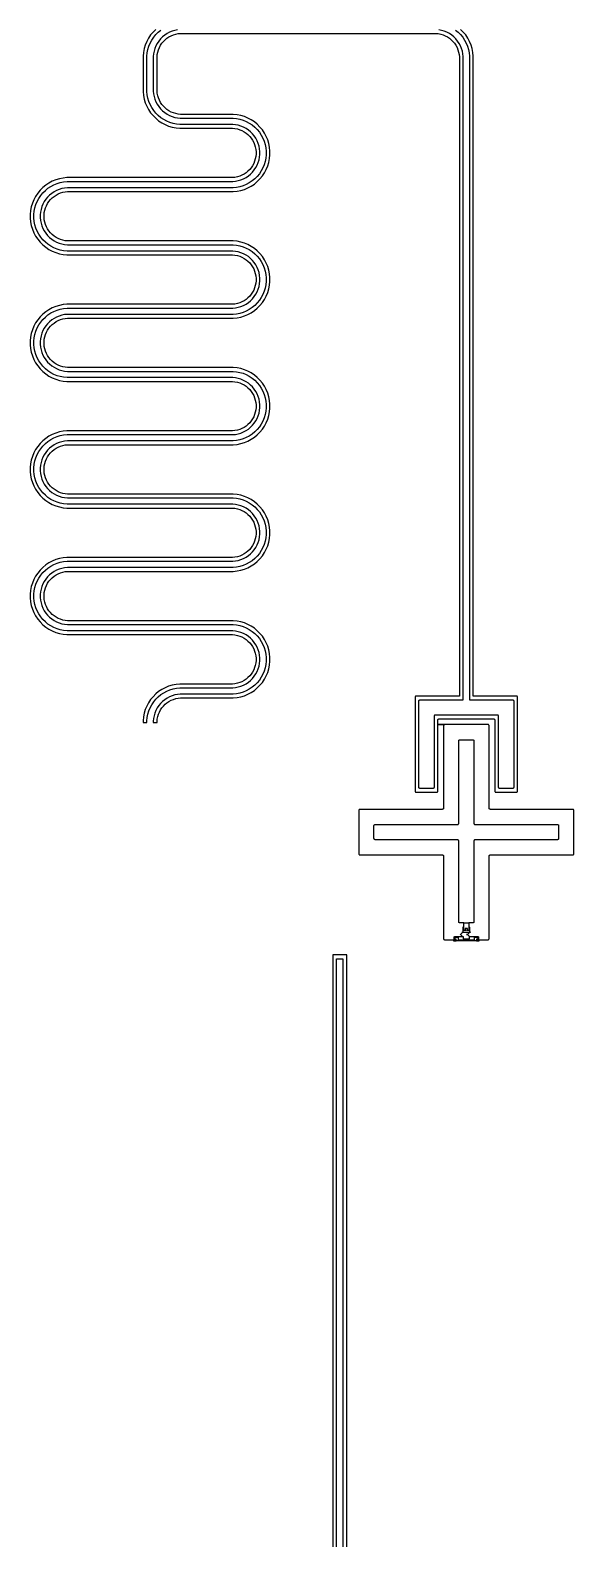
# Model space of a CAD drawing. Extents: x 200 to 9800, y 200 to 9800.
# Drawn here: x 4160 to 5020, y 2584 to 4967 of the extents above; entities that cross this region are included whole.
import ezdxf

# ---------------------------------------------------------------- set-up
doc = ezdxf.new("R2010")
doc.units = 0
doc.layers.add('L136D1', color=1, linetype='CONTINUOUS')
doc.layers.add('L1D0', color=2, linetype='CONTINUOUS')

msp = doc.modelspace()

# ---------------------------------------------------------------- linework, layer by layer
at = {"layer": 'L136D1'}
msp.add_lwpolyline([(4833.5, 3528), (4833.5, 3529.5), (4830.975, 3529.5), (4830.927, 3529.505), (4830.878, 3529.514), (4830.831, 3529.529), (4830.786, 3529.547), (4830.743, 3529.571), (4830.702, 3529.598), (4830.664, 3529.629), (4830.629, 3529.664), (4830.598, 3529.702), (4830.571, 3529.743), (4830.547, 3529.786), (4830.529, 3529.831), (4830.514, 3529.878), (4830.505, 3529.927), (4830.5, 3529.975), (4830.5, 3534.525), (4830.505, 3534.573), (4830.514, 3534.622), (4830.529, 3534.669), (4830.547, 3534.714), (4830.571, 3534.757), (4830.598, 3534.798), (4830.629, 3534.836), (4830.664, 3534.871), (4830.702, 3534.902), (4830.743, 3534.929), (4830.786, 3534.953), (4830.831, 3534.971), (4830.878, 3534.986), (4830.927, 3534.995), (4830.975, 3535), (4843.485, 3535), (4840.25, 3538.236), (4839.543, 3537.529), (4839.529, 3537.543), (4840.236, 3538.25), (4839.529, 3538.957), (4839.543, 3538.971), (4840.25, 3538.264), (4843.485, 3541.5), (4843.515, 3541.5), (4840.264, 3538.25), (4843.515, 3535), (4844.025, 3535), (4844.073, 3534.995), (4844.122, 3534.986), (4844.169, 3534.971), (4844.214, 3534.953), (4844.257, 3534.929), (4844.298, 3534.902), (4844.336, 3534.871), (4844.371, 3534.836), (4844.402, 3534.798), (4844.429, 3534.757), (4844.453, 3534.714), (4844.471, 3534.669), (4844.486, 3534.622), (4844.495, 3534.573), (4844.5, 3534.525), (4844.5, 3531.975), (4844.505, 3531.927), (4844.514, 3531.878), (4844.529, 3531.831), (4844.547, 3531.786), (4844.571, 3531.743), (4844.598, 3531.702), (4844.629, 3531.664), (4844.664, 3531.629), (4844.702, 3531.598), (4844.743, 3531.571), (4844.786, 3531.547), (4844.831, 3531.529), (4844.878, 3531.514), (4844.927, 3531.505), (4844.975, 3531.5), (4854.025, 3531.5), (4854.073, 3531.505), (4854.122, 3531.514), (4854.169, 3531.529), (4854.214, 3531.547), (4854.257, 3531.571), (4854.298, 3531.598), (4854.336, 3531.629), (4854.371, 3531.664), (4854.402, 3531.702), (4854.429, 3531.743), (4854.453, 3531.786), (4854.471, 3531.831), (4854.486, 3531.878), (4854.495, 3531.927), (4854.5, 3531.975), (4854.5, 3534.525), (4854.505, 3534.573), (4854.514, 3534.622), (4854.529, 3534.669), (4854.547, 3534.714), (4854.571, 3534.757), (4854.598, 3534.798), (4854.629, 3534.836), (4854.639, 3534.846), (4851.25, 3538.236), (4850.543, 3537.529), (4850.529, 3537.543), (4851.236, 3538.25), (4850.529, 3538.957), (4850.543, 3538.971), (4851.25, 3538.264), (4854.485, 3541.5), (4843.485, 3541.5), (4843.5, 3541.515), (4843.5, 3542.5), (4844.5, 3542.5), (4844.5, 3549.725), (4844.505, 3549.773), (4844.514, 3549.822), (4844.529, 3549.869), (4844.547, 3549.914), (4844.571, 3549.957), (4844.598, 3549.998), (4844.629, 3550.036), (4844.664, 3550.071), (4844.702, 3550.102), (4844.743, 3550.129), (4844.786, 3550.153), (4844.831, 3550.171), (4844.878, 3550.186), (4844.927, 3550.195), (4844.975, 3550.2), (4845.5, 3550.2), (4845.5, 3556.5), (4853.5, 3556.5), (4853.5, 3550.2), (4854.025, 3550.2), (4854.073, 3550.195), (4854.122, 3550.186), (4854.169, 3550.171), (4854.214, 3550.153), (4854.257, 3550.129), (4854.298, 3550.102), (4854.336, 3550.071), (4854.371, 3550.036), (4854.402, 3549.998), (4854.429, 3549.957), (4854.453, 3549.914), (4854.471, 3549.869), (4854.486, 3549.822), (4854.495, 3549.773), (4854.5, 3549.725), (4854.5, 3542.5), (4855.5, 3542.5), (4855.5, 3541.5), (4854.515, 3541.5), (4851.264, 3538.25), (4854.654, 3534.861), (4854.664, 3534.871), (4854.702, 3534.902), (4854.743, 3534.929), (4854.786, 3534.953), (4854.831, 3534.971), (4854.878, 3534.986), (4854.927, 3534.995), (4854.975, 3535), (4868.025, 3535), (4868.073, 3534.995), (4868.122, 3534.986), (4868.169, 3534.971), (4868.214, 3534.953), (4868.257, 3534.929), (4868.298, 3534.902), (4868.336, 3534.871), (4868.371, 3534.836), (4868.402, 3534.798), (4868.429, 3534.757), (4868.453, 3534.714), (4868.471, 3534.669), (4868.486, 3534.622), (4868.495, 3534.573), (4868.5, 3534.525), (4868.5, 3529.975), (4868.495, 3529.927), (4868.486, 3529.878), (4868.471, 3529.831), (4868.453, 3529.786), (4868.429, 3529.743), (4868.402, 3529.702), (4868.371, 3529.664), (4868.336, 3529.629), (4868.298, 3529.598), (4868.257, 3529.571), (4868.214, 3529.547), (4868.169, 3529.529), (4868.122, 3529.514), (4868.073, 3529.505), (4868.025, 3529.5), (4865.5, 3529.5), (4865.5, 3528)], close=True, dxfattribs=at)
at = {"layer": 'L1D0'}
for points in [[(4358.485, 4968.253), (4354.247, 4964.015), (4350.445, 4959.381), (4347.115, 4954.398), (4344.29, 4949.112), (4341.997, 4943.575), (4340.257, 4937.84), (4339.087, 4931.961), (4338.5, 4925.997), (4338.5, 4870.003), (4339.087, 4864.039), (4340.257, 4858.16), (4341.997, 4852.425), (4344.29, 4846.888), (4347.115, 4841.602), (4350.445, 4836.619), (4354.247, 4831.985), (4358.485, 4827.747), (4363.119, 4823.945), (4368.102, 4820.615), (4373.388, 4817.79), (4378.925, 4815.497), (4384.66, 4813.757), (4390.539, 4812.587), (4396.503, 4812), (4479.971, 4812), (4483.784, 4811.624), (4487.543, 4810.877), (4491.21, 4809.765), (4494.75, 4808.298), (4498.129, 4806.492), (4501.315, 4804.363), (4504.277, 4801.932), (4506.987, 4799.222), (4509.418, 4796.26), (4511.547, 4793.074), (4513.353, 4789.695), (4514.82, 4786.155), (4515.932, 4782.488), (4516.679, 4778.729), (4517.055, 4774.916), (4517.055, 4771.084), (4516.679, 4767.271), (4515.932, 4763.512), (4514.82, 4759.845), (4513.353, 4756.305), (4511.547, 4752.926), (4509.418, 4749.74), (4506.987, 4746.778), (4504.277, 4744.068), (4501.315, 4741.637), (4498.129, 4739.508), (4494.75, 4737.702), (4491.21, 4736.235), (4487.543, 4735.123), (4483.784, 4734.376), (4479.971, 4734), (4217.948, 4734), (4211.984, 4733.413), (4206.105, 4732.243), (4200.37, 4730.503), (4194.833, 4728.21), (4189.547, 4725.385), (4184.564, 4722.055), (4179.93, 4718.253), (4175.692, 4714.015), (4171.89, 4709.381), (4168.56, 4704.398), (4165.735, 4699.112), (4163.442, 4693.575), (4161.702, 4687.84), (4160.532, 4681.961), (4159.945, 4675.997), (4159.945, 4670.003), (4160.532, 4664.039), (4161.702, 4658.16), (4163.442, 4652.425), (4165.735, 4646.888), (4168.56, 4641.602), (4171.89, 4636.619), (4175.692, 4631.985), (4179.93, 4627.747), (4184.564, 4623.945), (4189.547, 4620.615), (4194.833, 4617.79), (4200.37, 4615.497), (4206.105, 4613.757), (4211.984, 4612.587), (4217.948, 4612), (4479.971, 4612), (4483.784, 4611.624), (4487.543, 4610.877), (4491.21, 4609.765), (4494.75, 4608.298), (4498.129, 4606.492), (4501.315, 4604.363), (4504.277, 4601.932), (4506.987, 4599.222), (4509.418, 4596.26), (4511.547, 4593.074), (4513.353, 4589.695), (4514.82, 4586.155), (4515.932, 4582.488), (4516.679, 4578.729), (4517.055, 4574.916), (4517.055, 4571.084), (4516.679, 4567.271), (4515.932, 4563.512), (4514.82, 4559.845), (4513.353, 4556.305), (4511.547, 4552.926), (4509.418, 4549.74), (4506.987, 4546.778), (4504.277, 4544.068), (4501.315, 4541.637), (4498.129, 4539.508), (4494.75, 4537.702), (4491.21, 4536.235), (4487.543, 4535.123), (4483.784, 4534.376), (4479.971, 4534), (4217.948, 4534), (4211.984, 4533.413), (4206.105, 4532.243), (4200.37, 4530.503), (4194.833, 4528.21), (4189.547, 4525.385), (4184.564, 4522.055), (4179.93, 4518.253), (4175.692, 4514.015), (4171.89, 4509.381), (4168.56, 4504.398), (4165.735, 4499.112), (4163.442, 4493.575), (4161.702, 4487.84), (4160.532, 4481.961), (4159.945, 4475.997), (4159.945, 4470.003), (4160.532, 4464.039), (4161.702, 4458.16), (4163.442, 4452.425), (4165.735, 4446.888), (4168.56, 4441.602), (4171.89, 4436.619), (4175.692, 4431.985), (4179.93, 4427.747), (4184.564, 4423.945), (4189.547, 4420.615), (4194.833, 4417.79), (4200.37, 4415.497), (4206.105, 4413.757), (4211.984, 4412.587), (4217.948, 4412), (4479.971, 4412), (4483.784, 4411.624), (4487.543, 4410.877), (4491.21, 4409.765), (4494.75, 4408.298), (4498.129, 4406.492), (4501.315, 4404.363), (4504.277, 4401.932), (4506.987, 4399.222), (4509.418, 4396.26), (4511.547, 4393.074), (4513.353, 4389.695), (4514.82, 4386.155), (4515.932, 4382.488), (4516.679, 4378.729), (4517.055, 4374.916), (4517.055, 4371.084), (4516.679, 4367.271), (4515.932, 4363.512), (4514.82, 4359.845), (4513.353, 4356.305), (4511.547, 4352.926), (4509.418, 4349.74), (4506.987, 4346.778), (4504.277, 4344.068), (4501.315, 4341.637), (4498.129, 4339.508), (4494.75, 4337.702), (4491.21, 4336.235), (4487.543, 4335.123), (4483.784, 4334.376), (4479.971, 4334), (4217.948, 4334), (4211.984, 4333.413), (4206.105, 4332.243), (4200.37, 4330.503), (4194.833, 4328.21), (4189.547, 4325.385), (4184.564, 4322.055), (4179.93, 4318.253), (4175.692, 4314.015), (4171.89, 4309.381), (4168.56, 4304.398), (4165.735, 4299.112), (4163.442, 4293.575), (4161.702, 4287.84), (4160.532, 4281.961), (4159.945, 4275.997), (4159.945, 4270.003), (4160.532, 4264.039), (4161.702, 4258.16), (4163.442, 4252.425), (4165.735, 4246.888), (4168.56, 4241.602), (4171.89, 4236.619), (4175.692, 4231.985), (4179.93, 4227.747), (4184.564, 4223.945), (4189.547, 4220.615), (4194.833, 4217.79), (4200.37, 4215.497), (4206.105, 4213.757), (4211.984, 4212.587), (4217.948, 4212), (4479.971, 4212), (4483.784, 4211.624), (4487.543, 4210.877), (4491.21, 4209.765), (4494.75, 4208.298), (4498.129, 4206.492), (4501.315, 4204.363), (4504.277, 4201.932), (4506.987, 4199.222), (4509.418, 4196.26), (4511.547, 4193.074), (4513.353, 4189.695), (4514.82, 4186.155), (4515.932, 4182.488), (4516.679, 4178.729), (4517.055, 4174.916), (4517.055, 4171.084), (4516.679, 4167.271), (4515.932, 4163.512), (4514.82, 4159.845), (4513.353, 4156.305), (4511.547, 4152.926), (4509.418, 4149.74), (4506.987, 4146.778), (4504.277, 4144.068), (4501.315, 4141.637), (4498.129, 4139.508), (4494.75, 4137.702), (4491.21, 4136.235), (4487.543, 4135.123), (4483.784, 4134.376), (4479.971, 4134), (4217.948, 4134), (4211.984, 4133.413), (4206.105, 4132.243), (4200.37, 4130.503), (4194.833, 4128.21), (4189.547, 4125.385), (4184.564, 4122.055), (4179.93, 4118.253), (4175.692, 4114.015), (4171.89, 4109.381), (4168.56, 4104.398), (4165.735, 4099.112), (4163.442, 4093.575), (4161.702, 4087.84), (4160.532, 4081.961), (4159.945, 4075.997), (4159.945, 4070.003), (4160.532, 4064.039), (4161.702, 4058.16), (4163.442, 4052.425), (4165.735, 4046.888), (4168.56, 4041.602), (4171.89, 4036.619), (4175.692, 4031.985), (4179.93, 4027.747), (4184.564, 4023.945), (4189.547, 4020.615), (4194.833, 4017.79), (4200.37, 4015.497), (4206.105, 4013.757), (4211.984, 4012.587), (4217.948, 4012), (4479.971, 4012), (4483.784, 4011.624), (4487.543, 4010.877), (4491.21, 4009.765), (4494.75, 4008.298), (4498.129, 4006.492), (4501.315, 4004.363), (4504.277, 4001.932), (4506.987, 3999.222), (4509.418, 3996.26), (4511.547, 3993.074), (4513.353, 3989.695), (4514.82, 3986.155), (4515.932, 3982.488), (4516.679, 3978.729), (4517.055, 3974.916), (4517.055, 3971.084), (4516.679, 3967.271), (4515.932, 3963.512), (4514.82, 3959.845), (4513.353, 3956.305), (4511.547, 3952.926), (4509.418, 3949.74), (4506.987, 3946.778), (4504.277, 3944.068), (4501.315, 3941.637), (4498.129, 3939.508), (4494.75, 3937.702), (4491.21, 3936.235), (4487.543, 3935.123), (4483.784, 3934.376), (4479.971, 3934), (4396.503, 3934), (4390.539, 3933.413), (4384.66, 3932.243), (4378.925, 3930.503), (4373.388, 3928.21), (4368.102, 3925.385), (4363.119, 3922.055), (4358.485, 3918.253), (4354.247, 3914.015), (4350.445, 3909.381), (4347.115, 3904.398), (4344.29, 3899.112), (4341.997, 3893.575), (4340.257, 3887.84), (4339.087, 3881.961), (4338.5, 3875.997), (4338.5, 3873), (4344.5, 3873), (4344.5, 3875.702), (4345.03, 3881.08), (4346.084, 3886.38), (4347.653, 3891.551), (4349.721, 3896.544), (4352.268, 3901.31), (4355.27, 3905.803), (4358.699, 3909.98), (4362.52, 3913.801), (4366.697, 3917.23), (4371.19, 3920.232), (4375.956, 3922.779), (4380.949, 3924.847), (4386.12, 3926.416), (4391.42, 3927.47), (4396.798, 3928), (4480.266, 3928), (4484.666, 3928.433), (4489.002, 3929.296), (4493.233, 3930.579), (4497.318, 3932.271), (4501.218, 3934.356), (4504.894, 3936.812), (4508.312, 3939.617), (4511.438, 3942.743), (4514.243, 3946.161), (4516.699, 3949.837), (4518.784, 3953.737), (4520.476, 3957.822), (4521.759, 3962.053), (4522.622, 3966.389), (4523.055, 3970.789), (4523.055, 3975.211), (4522.622, 3979.611), (4521.759, 3983.947), (4520.476, 3988.178), (4518.784, 3992.263), (4516.699, 3996.163), (4514.243, 3999.839), (4511.438, 4003.257), (4508.312, 4006.383), (4504.894, 4009.188), (4501.218, 4011.644), (4497.318, 4013.729), (4493.233, 4015.421), (4489.002, 4016.704), (4484.666, 4017.567), (4480.266, 4018), (4218.243, 4018), (4212.865, 4018.53), (4207.565, 4019.584), (4202.394, 4021.153), (4197.401, 4023.221), (4192.635, 4025.768), (4188.142, 4028.77), (4183.965, 4032.199), (4180.144, 4036.02), (4176.715, 4040.197), (4173.713, 4044.69), (4171.166, 4049.456), (4169.098, 4054.449), (4167.529, 4059.62), (4166.475, 4064.92), (4165.945, 4070.298), (4165.945, 4075.702), (4166.475, 4081.08), (4167.529, 4086.38), (4169.098, 4091.551), (4171.166, 4096.544), (4173.713, 4101.31), (4176.715, 4105.803), (4180.144, 4109.98), (4183.965, 4113.801), (4188.142, 4117.23), (4192.635, 4120.232), (4197.401, 4122.779), (4202.394, 4124.847), (4207.565, 4126.416), (4212.865, 4127.47), (4218.243, 4128), (4480.266, 4128), (4484.666, 4128.433), (4489.002, 4129.296), (4493.233, 4130.579), (4497.318, 4132.271), (4501.218, 4134.356), (4504.894, 4136.812), (4508.312, 4139.617), (4511.438, 4142.743), (4514.243, 4146.161), (4516.699, 4149.837), (4518.784, 4153.737), (4520.476, 4157.822), (4521.759, 4162.053), (4522.622, 4166.389), (4523.055, 4170.789), (4523.055, 4175.211), (4522.622, 4179.611), (4521.759, 4183.947), (4520.476, 4188.178), (4518.784, 4192.263), (4516.699, 4196.163), (4514.243, 4199.839), (4511.438, 4203.257), (4508.312, 4206.383), (4504.894, 4209.188), (4501.218, 4211.644), (4497.318, 4213.729), (4493.233, 4215.421), (4489.002, 4216.704), (4484.666, 4217.567), (4480.266, 4218), (4218.243, 4218), (4212.865, 4218.53), (4207.565, 4219.584), (4202.394, 4221.153), (4197.401, 4223.221), (4192.635, 4225.768), (4188.142, 4228.77), (4183.965, 4232.199), (4180.144, 4236.02), (4176.715, 4240.197), (4173.713, 4244.69), (4171.166, 4249.456), (4169.098, 4254.449), (4167.529, 4259.62), (4166.475, 4264.92), (4165.945, 4270.298), (4165.945, 4275.702), (4166.475, 4281.08), (4167.529, 4286.38), (4169.098, 4291.551), (4171.166, 4296.544), (4173.713, 4301.31), (4176.715, 4305.803), (4180.144, 4309.98), (4183.965, 4313.801), (4188.142, 4317.23), (4192.635, 4320.232), (4197.401, 4322.779), (4202.394, 4324.847), (4207.565, 4326.416), (4212.865, 4327.47), (4218.243, 4328), (4480.266, 4328), (4484.666, 4328.433), (4489.002, 4329.296), (4493.233, 4330.579), (4497.318, 4332.271), (4501.218, 4334.356), (4504.894, 4336.812), (4508.312, 4339.617), (4511.438, 4342.743), (4514.243, 4346.161), (4516.699, 4349.837), (4518.784, 4353.737), (4520.476, 4357.822), (4521.759, 4362.053), (4522.622, 4366.389), (4523.055, 4370.789), (4523.055, 4375.211), (4522.622, 4379.611), (4521.759, 4383.947), (4520.476, 4388.178), (4518.784, 4392.263), (4516.699, 4396.163), (4514.243, 4399.839), (4511.438, 4403.257), (4508.312, 4406.383), (4504.894, 4409.188), (4501.218, 4411.644), (4497.318, 4413.729), (4493.233, 4415.421), (4489.002, 4416.704), (4484.666, 4417.567), (4480.266, 4418), (4218.243, 4418), (4212.865, 4418.53), (4207.565, 4419.584), (4202.394, 4421.153), (4197.401, 4423.221), (4192.635, 4425.768), (4188.142, 4428.77), (4183.965, 4432.199), (4180.144, 4436.02), (4176.715, 4440.197), (4173.713, 4444.69), (4171.166, 4449.456), (4169.098, 4454.449), (4167.529, 4459.62), (4166.475, 4464.92), (4165.945, 4470.298), (4165.945, 4475.702), (4166.475, 4481.08), (4167.529, 4486.38), (4169.098, 4491.551), (4171.166, 4496.544), (4173.713, 4501.31), (4176.715, 4505.803), (4180.144, 4509.98), (4183.965, 4513.801), (4188.142, 4517.23), (4192.635, 4520.232), (4197.401, 4522.779), (4202.394, 4524.847), (4207.565, 4526.416), (4212.865, 4527.47), (4218.243, 4528), (4480.266, 4528), (4484.666, 4528.433), (4489.002, 4529.296), (4493.233, 4530.579), (4497.318, 4532.271), (4501.218, 4534.356), (4504.894, 4536.812), (4508.312, 4539.617), (4511.438, 4542.743), (4514.243, 4546.161), (4516.699, 4549.837), (4518.784, 4553.737), (4520.476, 4557.822), (4521.759, 4562.053), (4522.622, 4566.389), (4523.055, 4570.789), (4523.055, 4575.211), (4522.622, 4579.611), (4521.759, 4583.947), (4520.476, 4588.178), (4518.784, 4592.263), (4516.699, 4596.163), (4514.243, 4599.839), (4511.438, 4603.257), (4508.312, 4606.383), (4504.894, 4609.188), (4501.218, 4611.644), (4497.318, 4613.729), (4493.233, 4615.421), (4489.002, 4616.704), (4484.666, 4617.567), (4480.266, 4618), (4218.243, 4618), (4212.865, 4618.53), (4207.565, 4619.584), (4202.394, 4621.153), (4197.401, 4623.221), (4192.635, 4625.768), (4188.142, 4628.77), (4183.965, 4632.199), (4180.144, 4636.02), (4176.715, 4640.197), (4173.713, 4644.69), (4171.166, 4649.456), (4169.098, 4654.449), (4167.529, 4659.62), (4166.475, 4664.92), (4165.945, 4670.298), (4165.945, 4675.702), (4166.475, 4681.08), (4167.529, 4686.38), (4169.098, 4691.551), (4171.166, 4696.544), (4173.713, 4701.31), (4176.715, 4705.803), (4180.144, 4709.98), (4183.965, 4713.801), (4188.142, 4717.23), (4192.635, 4720.232), (4197.401, 4722.779), (4202.394, 4724.847), (4207.565, 4726.416), (4212.865, 4727.47), (4218.243, 4728), (4480.266, 4728), (4484.666, 4728.433), (4489.002, 4729.296), (4493.233, 4730.579), (4497.318, 4732.271), (4501.218, 4734.356), (4504.894, 4736.812), (4508.312, 4739.617), (4511.438, 4742.743), (4514.243, 4746.161), (4516.699, 4749.837), (4518.784, 4753.737), (4520.476, 4757.822), (4521.759, 4762.053), (4522.622, 4766.389), (4523.055, 4770.789), (4523.055, 4775.211), (4522.622, 4779.611), (4521.759, 4783.947), (4520.476, 4788.178), (4518.784, 4792.263), (4516.699, 4796.163), (4514.243, 4799.839), (4511.438, 4803.257), (4508.312, 4806.383), (4504.894, 4809.188), (4501.218, 4811.644), (4497.318, 4813.729), (4493.233, 4815.421), (4489.002, 4816.704), (4484.666, 4817.567), (4480.266, 4818), (4396.798, 4818), (4391.42, 4818.53), (4386.12, 4819.584), (4380.949, 4821.153), (4375.956, 4823.221), (4371.19, 4825.768), (4366.697, 4828.77), (4362.52, 4832.199), (4358.699, 4836.02), (4355.27, 4840.197), (4352.268, 4844.69), (4349.721, 4849.456), (4347.653, 4854.449), (4346.084, 4859.62), (4345.03, 4864.92), (4344.5, 4870.298), (4344.5, 4925.702), (4345.03, 4931.08), (4346.084, 4936.38), (4347.653, 4941.551), (4349.721, 4946.544), (4352.268, 4951.31), (4355.27, 4955.803), (4358.699, 4959.98), (4362.52, 4963.801), (4366.697, 4967.23)], [(4392.889, 4967.567), (4388.553, 4966.704), (4384.322, 4965.421), (4380.237, 4963.729), (4376.337, 4961.644), (4372.661, 4959.188), (4369.243, 4956.383), (4366.117, 4953.257), (4363.312, 4949.839), (4360.856, 4946.163), (4358.771, 4942.263), (4357.079, 4938.178), (4355.796, 4933.947), (4354.933, 4929.611), (4354.5, 4925.211), (4354.5, 4870.789), (4354.933, 4866.389), (4355.796, 4862.053), (4357.079, 4857.822), (4358.771, 4853.737), (4360.856, 4849.837), (4363.312, 4846.161), (4366.117, 4842.743), (4369.243, 4839.617), (4372.661, 4836.812), (4376.337, 4834.356), (4380.237, 4832.271), (4384.322, 4830.579), (4388.553, 4829.296), (4392.889, 4828.433), (4397.289, 4828), (4480.757, 4828), (4486.135, 4827.47), (4491.435, 4826.416), (4496.606, 4824.847), (4501.599, 4822.779), (4506.365, 4820.232), (4510.858, 4817.23), (4515.035, 4813.801), (4518.856, 4809.98), (4522.285, 4805.803), (4525.287, 4801.31), (4527.834, 4796.544), (4529.902, 4791.551), (4531.471, 4786.38), (4532.525, 4781.08), (4533.055, 4775.702), (4533.055, 4770.298), (4532.525, 4764.92), (4531.471, 4759.62), (4529.902, 4754.449), (4527.834, 4749.456), (4525.287, 4744.69), (4522.285, 4740.197), (4518.856, 4736.02), (4515.035, 4732.199), (4510.858, 4728.77), (4506.365, 4725.768), (4501.599, 4723.221), (4496.606, 4721.153), (4491.435, 4719.584), (4486.135, 4718.53), (4480.757, 4718), (4218.734, 4718), (4214.334, 4717.567), (4209.998, 4716.704), (4205.767, 4715.421), (4201.682, 4713.729), (4197.782, 4711.644), (4194.106, 4709.188), (4190.688, 4706.383), (4187.562, 4703.257), (4184.757, 4699.839), (4182.301, 4696.163), (4180.216, 4692.263), (4178.524, 4688.178), (4177.241, 4683.947), (4176.378, 4679.611), (4175.945, 4675.211), (4175.945, 4670.789), (4176.378, 4666.389), (4177.241, 4662.053), (4178.524, 4657.822), (4180.216, 4653.737), (4182.301, 4649.837), (4184.757, 4646.161), (4187.562, 4642.743), (4190.688, 4639.617), (4194.106, 4636.812), (4197.782, 4634.356), (4201.682, 4632.271), (4205.767, 4630.579), (4209.998, 4629.296), (4214.334, 4628.433), (4218.734, 4628), (4480.757, 4628), (4486.135, 4627.47), (4491.435, 4626.416), (4496.606, 4624.847), (4501.599, 4622.779), (4506.365, 4620.232), (4510.858, 4617.23), (4515.035, 4613.801), (4518.856, 4609.98), (4522.285, 4605.803), (4525.287, 4601.31), (4527.834, 4596.544), (4529.902, 4591.551), (4531.471, 4586.38), (4532.525, 4581.08), (4533.055, 4575.702), (4533.055, 4570.298), (4532.525, 4564.92), (4531.471, 4559.62), (4529.902, 4554.449), (4527.834, 4549.456), (4525.287, 4544.69), (4522.285, 4540.197), (4518.856, 4536.02), (4515.035, 4532.199), (4510.858, 4528.77), (4506.365, 4525.768), (4501.599, 4523.221), (4496.606, 4521.153), (4491.435, 4519.584), (4486.135, 4518.53), (4480.757, 4518), (4218.734, 4518), (4214.334, 4517.567), (4209.998, 4516.704), (4205.767, 4515.421), (4201.682, 4513.729), (4197.782, 4511.644), (4194.106, 4509.188), (4190.688, 4506.383), (4187.562, 4503.257), (4184.757, 4499.839), (4182.301, 4496.163), (4180.216, 4492.263), (4178.524, 4488.178), (4177.241, 4483.947), (4176.378, 4479.611), (4175.945, 4475.211), (4175.945, 4470.789), (4176.378, 4466.389), (4177.241, 4462.053), (4178.524, 4457.822), (4180.216, 4453.737), (4182.301, 4449.837), (4184.757, 4446.161), (4187.562, 4442.743), (4190.688, 4439.617), (4194.106, 4436.812), (4197.782, 4434.356), (4201.682, 4432.271), (4205.767, 4430.579), (4209.998, 4429.296), (4214.334, 4428.433), (4218.734, 4428), (4480.757, 4428), (4486.135, 4427.47), (4491.435, 4426.416), (4496.606, 4424.847), (4501.599, 4422.779), (4506.365, 4420.232), (4510.858, 4417.23), (4515.035, 4413.801), (4518.856, 4409.98), (4522.285, 4405.803), (4525.287, 4401.31), (4527.834, 4396.544), (4529.902, 4391.551), (4531.471, 4386.38), (4532.525, 4381.08), (4533.055, 4375.702), (4533.055, 4370.298), (4532.525, 4364.92), (4531.471, 4359.62), (4529.902, 4354.449), (4527.834, 4349.456), (4525.287, 4344.69), (4522.285, 4340.197), (4518.856, 4336.02), (4515.035, 4332.199), (4510.858, 4328.77), (4506.365, 4325.768), (4501.599, 4323.221), (4496.606, 4321.153), (4491.435, 4319.584), (4486.135, 4318.53), (4480.757, 4318), (4218.734, 4318), (4214.334, 4317.567), (4209.998, 4316.704), (4205.767, 4315.421), (4201.682, 4313.729), (4197.782, 4311.644), (4194.106, 4309.188), (4190.688, 4306.383), (4187.562, 4303.257), (4184.757, 4299.839), (4182.301, 4296.163), (4180.216, 4292.263), (4178.524, 4288.178), (4177.241, 4283.947), (4176.378, 4279.611), (4175.945, 4275.211), (4175.945, 4270.789), (4176.378, 4266.389), (4177.241, 4262.053), (4178.524, 4257.822), (4180.216, 4253.737), (4182.301, 4249.837), (4184.757, 4246.161), (4187.562, 4242.743), (4190.688, 4239.617), (4194.106, 4236.812), (4197.782, 4234.356), (4201.682, 4232.271), (4205.767, 4230.579), (4209.998, 4229.296), (4214.334, 4228.433), (4218.734, 4228), (4480.757, 4228), (4486.135, 4227.47), (4491.435, 4226.416), (4496.606, 4224.847), (4501.599, 4222.779), (4506.365, 4220.232), (4510.858, 4217.23), (4515.035, 4213.801), (4518.856, 4209.98), (4522.285, 4205.803), (4525.287, 4201.31), (4527.834, 4196.544), (4529.902, 4191.551), (4531.471, 4186.38), (4532.525, 4181.08), (4533.055, 4175.702), (4533.055, 4170.298), (4532.525, 4164.92), (4531.471, 4159.62), (4529.902, 4154.449), (4527.834, 4149.456), (4525.287, 4144.69), (4522.285, 4140.197), (4518.856, 4136.02), (4515.035, 4132.199), (4510.858, 4128.77), (4506.365, 4125.768), (4501.599, 4123.221), (4496.606, 4121.153), (4491.435, 4119.584), (4486.135, 4118.53), (4480.757, 4118), (4218.734, 4118), (4214.334, 4117.567), (4209.998, 4116.704), (4205.767, 4115.421), (4201.682, 4113.729), (4197.782, 4111.644), (4194.106, 4109.188), (4190.688, 4106.383), (4187.562, 4103.257), (4184.757, 4099.839), (4182.301, 4096.163), (4180.216, 4092.263), (4178.524, 4088.178), (4177.241, 4083.947), (4176.378, 4079.611), (4175.945, 4075.211), (4175.945, 4070.789), (4176.378, 4066.389), (4177.241, 4062.053), (4178.524, 4057.822), (4180.216, 4053.737), (4182.301, 4049.837), (4184.757, 4046.161), (4187.562, 4042.743), (4190.688, 4039.617), (4194.106, 4036.812), (4197.782, 4034.356), (4201.682, 4032.271), (4205.767, 4030.579), (4209.998, 4029.296), (4214.334, 4028.433), (4218.734, 4028), (4480.757, 4028), (4486.135, 4027.47), (4491.435, 4026.416), (4496.606, 4024.847), (4501.599, 4022.779), (4506.365, 4020.232), (4510.858, 4017.23), (4515.035, 4013.801), (4518.856, 4009.98), (4522.285, 4005.803), (4525.287, 4001.31), (4527.834, 3996.544), (4529.902, 3991.551), (4531.471, 3986.38), (4532.525, 3981.08), (4533.055, 3975.702), (4533.055, 3970.298), (4532.525, 3964.92), (4531.471, 3959.62), (4529.902, 3954.449), (4527.834, 3949.456), (4525.287, 3944.69), (4522.285, 3940.197), (4518.856, 3936.02), (4515.035, 3932.199), (4510.858, 3928.77), (4506.365, 3925.768), (4501.599, 3923.221), (4496.606, 3921.153), (4491.435, 3919.584), (4486.135, 3918.53), (4480.757, 3918), (4397.289, 3918), (4392.889, 3917.567), (4388.553, 3916.704), (4384.322, 3915.421), (4380.237, 3913.729), (4376.337, 3911.644), (4372.661, 3909.188), (4369.243, 3906.383), (4366.117, 3903.257), (4363.312, 3899.839), (4360.856, 3896.163), (4358.771, 3892.263), (4357.079, 3888.178), (4355.796, 3883.947), (4354.933, 3879.611), (4354.5, 3875.211), (4354.5, 3873), (4360.5, 3873), (4360.5, 3874.916), (4360.876, 3878.729), (4361.623, 3882.488), (4362.735, 3886.155), (4364.202, 3889.695), (4366.008, 3893.074), (4368.137, 3896.26), (4370.568, 3899.222), (4373.278, 3901.932), (4376.24, 3904.363), (4379.426, 3906.492), (4382.805, 3908.298), (4386.345, 3909.765), (4390.012, 3910.877), (4393.771, 3911.624), (4397.584, 3912), (4481.052, 3912), (4487.016, 3912.587), (4492.895, 3913.757), (4498.63, 3915.497), (4504.167, 3917.79), (4509.453, 3920.615), (4514.436, 3923.945), (4519.07, 3927.747), (4523.308, 3931.985), (4527.11, 3936.619), (4530.44, 3941.602), (4533.265, 3946.888), (4535.558, 3952.425), (4537.298, 3958.16), (4538.468, 3964.039), (4539.055, 3970.003), (4539.055, 3975.997), (4538.468, 3981.961), (4537.298, 3987.84), (4535.558, 3993.575), (4533.265, 3999.112), (4530.44, 4004.398), (4527.11, 4009.381), (4523.308, 4014.015), (4519.07, 4018.253), (4514.436, 4022.055), (4509.453, 4025.385), (4504.167, 4028.21), (4498.63, 4030.503), (4492.895, 4032.243), (4487.016, 4033.413), (4481.052, 4034), (4219.029, 4034), (4215.216, 4034.376), (4211.457, 4035.123), (4207.79, 4036.235), (4204.25, 4037.702), (4200.871, 4039.508), (4197.685, 4041.637), (4194.723, 4044.068), (4192.013, 4046.778), (4189.582, 4049.74), (4187.453, 4052.926), (4185.647, 4056.305), (4184.18, 4059.845), (4183.068, 4063.512), (4182.321, 4067.271), (4181.945, 4071.084), (4181.945, 4074.916), (4182.321, 4078.729), (4183.068, 4082.488), (4184.18, 4086.155), (4185.647, 4089.695), (4187.453, 4093.074), (4189.582, 4096.26), (4192.013, 4099.222), (4194.723, 4101.932), (4197.685, 4104.363), (4200.871, 4106.492), (4204.25, 4108.298), (4207.79, 4109.765), (4211.457, 4110.877), (4215.216, 4111.624), (4219.029, 4112), (4481.052, 4112), (4487.016, 4112.587), (4492.895, 4113.757), (4498.63, 4115.497), (4504.167, 4117.79), (4509.453, 4120.615), (4514.436, 4123.945), (4519.07, 4127.747), (4523.308, 4131.985), (4527.11, 4136.619), (4530.44, 4141.602), (4533.265, 4146.888), (4535.558, 4152.425), (4537.298, 4158.16), (4538.468, 4164.039), (4539.055, 4170.003), (4539.055, 4175.997), (4538.468, 4181.961), (4537.298, 4187.84), (4535.558, 4193.575), (4533.265, 4199.112), (4530.44, 4204.398), (4527.11, 4209.381), (4523.308, 4214.015), (4519.07, 4218.253), (4514.436, 4222.055), (4509.453, 4225.385), (4504.167, 4228.21), (4498.63, 4230.503), (4492.895, 4232.243), (4487.016, 4233.413), (4481.052, 4234), (4219.029, 4234), (4215.216, 4234.376), (4211.457, 4235.123), (4207.79, 4236.235), (4204.25, 4237.702), (4200.871, 4239.508), (4197.685, 4241.637), (4194.723, 4244.068), (4192.013, 4246.778), (4189.582, 4249.74), (4187.453, 4252.926), (4185.647, 4256.305), (4184.18, 4259.845), (4183.068, 4263.512), (4182.321, 4267.271), (4181.945, 4271.084), (4181.945, 4274.916), (4182.321, 4278.729), (4183.068, 4282.488), (4184.18, 4286.155), (4185.647, 4289.695), (4187.453, 4293.074), (4189.582, 4296.26), (4192.013, 4299.222), (4194.723, 4301.932), (4197.685, 4304.363), (4200.871, 4306.492), (4204.25, 4308.298), (4207.79, 4309.765), (4211.457, 4310.877), (4215.216, 4311.624), (4219.029, 4312), (4481.052, 4312), (4487.016, 4312.587), (4492.895, 4313.757), (4498.63, 4315.497), (4504.167, 4317.79), (4509.453, 4320.615), (4514.436, 4323.945), (4519.07, 4327.747), (4523.308, 4331.985), (4527.11, 4336.619), (4530.44, 4341.602), (4533.265, 4346.888), (4535.558, 4352.425), (4537.298, 4358.16), (4538.468, 4364.039), (4539.055, 4370.003), (4539.055, 4375.997), (4538.468, 4381.961), (4537.298, 4387.84), (4535.558, 4393.575), (4533.265, 4399.112), (4530.44, 4404.398), (4527.11, 4409.381), (4523.308, 4414.015), (4519.07, 4418.253), (4514.436, 4422.055), (4509.453, 4425.385), (4504.167, 4428.21), (4498.63, 4430.503), (4492.895, 4432.243), (4487.016, 4433.413), (4481.052, 4434), (4219.029, 4434), (4215.216, 4434.376), (4211.457, 4435.123), (4207.79, 4436.235), (4204.25, 4437.702), (4200.871, 4439.508), (4197.685, 4441.637), (4194.723, 4444.068), (4192.013, 4446.778), (4189.582, 4449.74), (4187.453, 4452.926), (4185.647, 4456.305), (4184.18, 4459.845), (4183.068, 4463.512), (4182.321, 4467.271), (4181.945, 4471.084), (4181.945, 4474.916), (4182.321, 4478.729), (4183.068, 4482.488), (4184.18, 4486.155), (4185.647, 4489.695), (4187.453, 4493.074), (4189.582, 4496.26), (4192.013, 4499.222), (4194.723, 4501.932), (4197.685, 4504.363), (4200.871, 4506.492), (4204.25, 4508.298), (4207.79, 4509.765), (4211.457, 4510.877), (4215.216, 4511.624), (4219.029, 4512), (4481.052, 4512), (4487.016, 4512.587), (4492.895, 4513.757), (4498.63, 4515.497), (4504.167, 4517.79), (4509.453, 4520.615), (4514.436, 4523.945), (4519.07, 4527.747), (4523.308, 4531.985), (4527.11, 4536.619), (4530.44, 4541.602), (4533.265, 4546.888), (4535.558, 4552.425), (4537.298, 4558.16), (4538.468, 4564.039), (4539.055, 4570.003), (4539.055, 4575.997), (4538.468, 4581.961), (4537.298, 4587.84), (4535.558, 4593.575), (4533.265, 4599.112), (4530.44, 4604.398), (4527.11, 4609.381), (4523.308, 4614.015), (4519.07, 4618.253), (4514.436, 4622.055), (4509.453, 4625.385), (4504.167, 4628.21), (4498.63, 4630.503), (4492.895, 4632.243), (4487.016, 4633.413), (4481.052, 4634), (4219.029, 4634), (4215.216, 4634.376), (4211.457, 4635.123), (4207.79, 4636.235), (4204.25, 4637.702), (4200.871, 4639.508), (4197.685, 4641.637), (4194.723, 4644.068), (4192.013, 4646.778), (4189.582, 4649.74), (4187.453, 4652.926), (4185.647, 4656.305), (4184.18, 4659.845), (4183.068, 4663.512), (4182.321, 4667.271), (4181.945, 4671.084), (4181.945, 4674.916), (4182.321, 4678.729), (4183.068, 4682.488), (4184.18, 4686.155), (4185.647, 4689.695), (4187.453, 4693.074), (4189.582, 4696.26), (4192.013, 4699.222), (4194.723, 4701.932), (4197.685, 4704.363), (4200.871, 4706.492), (4204.25, 4708.298), (4207.79, 4709.765), (4211.457, 4710.877), (4215.216, 4711.624), (4219.029, 4712), (4481.052, 4712), (4487.016, 4712.587), (4492.895, 4713.757), (4498.63, 4715.497), (4504.167, 4717.79), (4509.453, 4720.615), (4514.436, 4723.945), (4519.07, 4727.747), (4523.308, 4731.985), (4527.11, 4736.619), (4530.44, 4741.602), (4533.265, 4746.888), (4535.558, 4752.425), (4537.298, 4758.16), (4538.468, 4764.039), (4539.055, 4770.003), (4539.055, 4775.997), (4538.468, 4781.961), (4537.298, 4787.84), (4535.558, 4793.575), (4533.265, 4799.112), (4530.44, 4804.398), (4527.11, 4809.381), (4523.308, 4814.015), (4519.07, 4818.253), (4514.436, 4822.055), (4509.453, 4825.385), (4504.167, 4828.21), (4498.63, 4830.503), (4492.895, 4832.243), (4487.016, 4833.413), (4481.052, 4834), (4397.584, 4834), (4393.771, 4834.376), (4390.012, 4835.123), (4386.345, 4836.235), (4382.805, 4837.702), (4379.426, 4839.508), (4376.24, 4841.637), (4373.278, 4844.068), (4370.568, 4846.778), (4368.137, 4849.74), (4366.008, 4852.926), (4364.202, 4856.305), (4362.735, 4859.845), (4361.623, 4863.512), (4360.876, 4867.271), (4360.5, 4871.084), (4360.5, 4924.916), (4360.876, 4928.729), (4361.623, 4932.488), (4362.735, 4936.155), (4364.202, 4939.695), (4366.008, 4943.074), (4368.137, 4946.26), (4370.568, 4949.222), (4373.278, 4951.932), (4376.24, 4954.363), (4379.426, 4956.492), (4382.805, 4958.298), (4386.345, 4959.765), (4390.012, 4960.877), (4393.771, 4961.624), (4397.584, 4962), (4801.416, 4962), (4805.229, 4961.624), (4808.988, 4960.877), (4812.655, 4959.765), (4816.195, 4958.298), (4819.574, 4956.492), (4822.76, 4954.363), (4825.722, 4951.932), (4828.432, 4949.222), (4830.863, 4946.26), (4832.992, 4943.074), (4834.798, 4939.695), (4836.265, 4936.155), (4837.377, 4932.488), (4838.124, 4928.729), (4838.5, 4924.916), (4838.5, 3915), (4770.402, 3915), (4770.206, 3914.981), (4770.013, 3914.942), (4769.825, 3914.885), (4769.644, 3914.81), (4769.471, 3914.718), (4769.307, 3914.608), (4769.155, 3914.484), (4769.016, 3914.345), (4768.892, 3914.193), (4768.782, 3914.029), (4768.69, 3913.856), (4768.615, 3913.675), (4768.558, 3913.487), (4768.519, 3913.294), (4768.5, 3913.098), (4768.5, 3764.902), (4768.519, 3764.706), (4768.558, 3764.513), (4768.615, 3764.325), (4768.69, 3764.144), (4768.782, 3763.971), (4768.892, 3763.807), (4769.016, 3763.655), (4769.155, 3763.516), (4769.307, 3763.392), (4769.471, 3763.282), (4769.644, 3763.19), (4769.825, 3763.115), (4770.013, 3763.058), (4770.206, 3763.019), (4770.402, 3763), (4802.598, 3763), (4802.794, 3763.019), (4802.987, 3763.058), (4803.175, 3763.115), (4803.356, 3763.19), (4803.529, 3763.282), (4803.693, 3763.392), (4803.845, 3763.516), (4803.984, 3763.655), (4804.108, 3763.807), (4804.218, 3763.971), (4804.31, 3764.144), (4804.385, 3764.325), (4804.442, 3764.513), (4804.481, 3764.706), (4804.5, 3764.902), (4804.5, 3870), (4815.402, 3870), (4815.206, 3869.981), (4815.013, 3869.942), (4814.825, 3869.885), (4814.644, 3869.81), (4814.471, 3869.718), (4814.307, 3869.608), (4814.155, 3869.484), (4814.016, 3869.345), (4813.892, 3869.193), (4813.782, 3869.029), (4813.69, 3868.856), (4813.615, 3868.675), (4813.558, 3868.487), (4813.519, 3868.294), (4813.5, 3868.098), (4813.5, 3737.902), (4813.481, 3737.706), (4813.442, 3737.513), (4813.385, 3737.325), (4813.31, 3737.144), (4813.218, 3736.971), (4813.108, 3736.807), (4812.984, 3736.655), (4812.845, 3736.516), (4812.693, 3736.392), (4812.529, 3736.282), (4812.356, 3736.19), (4812.175, 3736.115), (4811.987, 3736.058), (4811.794, 3736.019), (4811.598, 3736), (4681.402, 3736), (4681.206, 3735.981), (4681.013, 3735.942), (4680.825, 3735.885), (4680.644, 3735.81), (4680.471, 3735.718), (4680.307, 3735.608), (4680.155, 3735.484), (4680.016, 3735.345), (4679.892, 3735.193), (4679.782, 3735.029), (4679.69, 3734.856), (4679.615, 3734.675), (4679.558, 3734.487), (4679.519, 3734.294), (4679.5, 3734.098), (4679.5, 3665.902), (4679.519, 3665.706), (4679.558, 3665.513), (4679.615, 3665.325), (4679.69, 3665.144), (4679.782, 3664.971), (4679.892, 3664.807), (4680.016, 3664.655), (4680.155, 3664.516), (4680.307, 3664.392), (4680.471, 3664.282), (4680.644, 3664.19), (4680.825, 3664.115), (4681.013, 3664.058), (4681.206, 3664.019), (4681.402, 3664), (4811.598, 3664), (4811.794, 3663.981), (4811.987, 3663.942), (4812.175, 3663.885), (4812.356, 3663.81), (4812.529, 3663.718), (4812.693, 3663.608), (4812.845, 3663.484), (4812.984, 3663.345), (4813.108, 3663.193), (4813.218, 3663.029), (4813.31, 3662.856), (4813.385, 3662.675), (4813.442, 3662.487), (4813.481, 3662.294), (4813.5, 3662.098), (4813.5, 3531.902), (4813.519, 3531.706), (4813.558, 3531.513), (4813.615, 3531.325), (4813.69, 3531.144), (4813.782, 3530.971), (4813.892, 3530.807), (4814.016, 3530.655), (4814.155, 3530.516), (4814.307, 3530.392), (4814.471, 3530.282), (4814.644, 3530.19), (4814.825, 3530.115), (4815.013, 3530.058), (4815.206, 3530.019), (4815.402, 3530), (4829, 3530), (4829, 3528), (4833.5, 3528), (4833.5, 3531), (4831.5, 3531), (4831.5, 3534), (4836.5, 3534), (4836.5, 3530), (4862.5, 3530), (4862.5, 3534), (4867.5, 3534), (4867.5, 3531), (4865.5, 3531), (4865.5, 3528), (4870, 3528), (4870, 3530), (4883.598, 3530), (4883.794, 3530.019), (4883.987, 3530.058), (4884.175, 3530.115), (4884.356, 3530.19), (4884.529, 3530.282), (4884.693, 3530.392), (4884.845, 3530.516), (4884.984, 3530.655), (4885.108, 3530.807), (4885.218, 3530.971), (4885.31, 3531.144), (4885.385, 3531.325), (4885.442, 3531.513), (4885.481, 3531.706), (4885.5, 3531.902), (4885.5, 3662.098), (4885.519, 3662.294), (4885.558, 3662.487), (4885.615, 3662.675), (4885.69, 3662.856), (4885.782, 3663.029), (4885.892, 3663.193), (4886.016, 3663.345), (4886.155, 3663.484), (4886.307, 3663.608), (4886.471, 3663.718), (4886.644, 3663.81), (4886.825, 3663.885), (4887.013, 3663.942), (4887.206, 3663.981), (4887.402, 3664), (5017.598, 3664), (5017.794, 3664.019), (5017.987, 3664.058), (5018.175, 3664.115), (5018.356, 3664.19), (5018.529, 3664.282), (5018.693, 3664.392), (5018.845, 3664.516), (5018.984, 3664.655), (5019.108, 3664.807), (5019.218, 3664.971), (5019.31, 3665.144), (5019.385, 3665.325), (5019.442, 3665.513), (5019.481, 3665.706), (5019.5, 3665.902), (5019.5, 3734.098), (5019.481, 3734.294), (5019.442, 3734.487), (5019.385, 3734.675), (5019.31, 3734.856), (5019.218, 3735.029), (5019.108, 3735.193), (5018.984, 3735.345), (5018.845, 3735.484), (5018.693, 3735.608), (5018.529, 3735.718), (5018.356, 3735.81), (5018.175, 3735.885), (5017.987, 3735.942), (5017.794, 3735.981), (5017.598, 3736), (4887.402, 3736), (4887.206, 3736.019), (4887.013, 3736.058), (4886.825, 3736.115), (4886.644, 3736.19), (4886.471, 3736.282), (4886.307, 3736.392), (4886.155, 3736.516), (4886.016, 3736.655), (4885.892, 3736.807), (4885.782, 3736.971), (4885.69, 3737.144), (4885.615, 3737.325), (4885.558, 3737.513), (4885.519, 3737.706), (4885.5, 3737.902), (4885.5, 3868.098), (4885.481, 3868.294), (4885.442, 3868.487), (4885.385, 3868.675), (4885.31, 3868.856), (4885.218, 3869.029), (4885.108, 3869.193), (4884.984, 3869.345), (4884.845, 3869.484), (4884.693, 3869.608), (4884.529, 3869.718), (4884.356, 3869.81), (4884.175, 3869.885), (4883.987, 3869.942), (4883.794, 3869.981), (4883.598, 3870), (4804.5, 3870), (4804.5, 3877.098), (4804.519, 3877.294), (4804.558, 3877.487), (4804.615, 3877.675), (4804.69, 3877.856), (4804.782, 3878.029), (4804.892, 3878.193), (4805.016, 3878.345), (4805.155, 3878.484), (4805.307, 3878.608), (4805.471, 3878.718), (4805.644, 3878.81), (4805.825, 3878.885), (4806.013, 3878.942), (4806.206, 3878.981), (4806.402, 3879), (4892.598, 3879), (4892.794, 3878.981), (4892.987, 3878.942), (4893.175, 3878.885), (4893.356, 3878.81), (4893.529, 3878.718), (4893.693, 3878.608), (4893.845, 3878.484), (4893.984, 3878.345), (4894.108, 3878.193), (4894.218, 3878.029), (4894.31, 3877.856), (4894.385, 3877.675), (4894.442, 3877.487), (4894.481, 3877.294), (4894.5, 3877.098), (4894.5, 3764.902), (4894.519, 3764.706), (4894.558, 3764.513), (4894.615, 3764.325), (4894.69, 3764.144), (4894.782, 3763.971), (4894.892, 3763.807), (4895.016, 3763.655), (4895.155, 3763.516), (4895.307, 3763.392), (4895.471, 3763.282), (4895.644, 3763.19), (4895.825, 3763.115), (4896.013, 3763.058), (4896.206, 3763.019), (4896.402, 3763), (4928.598, 3763), (4928.794, 3763.019), (4928.987, 3763.058), (4929.175, 3763.115), (4929.356, 3763.19), (4929.529, 3763.282), (4929.693, 3763.392), (4929.845, 3763.516), (4929.984, 3763.655), (4930.108, 3763.807), (4930.218, 3763.971), (4930.31, 3764.144), (4930.385, 3764.325), (4930.442, 3764.513), (4930.481, 3764.706), (4930.5, 3764.902), (4930.5, 3913.098), (4930.481, 3913.294), (4930.442, 3913.487), (4930.385, 3913.675), (4930.31, 3913.856), (4930.218, 3914.029), (4930.108, 3914.193), (4929.984, 3914.345), (4929.845, 3914.484), (4929.693, 3914.608), (4929.529, 3914.718), (4929.356, 3914.81), (4929.175, 3914.885), (4928.987, 3914.942), (4928.794, 3914.981), (4928.598, 3915), (4860.5, 3915), (4860.5, 4925.997), (4859.913, 4931.961), (4858.743, 4937.84), (4857.003, 4943.575), (4854.71, 4949.112), (4851.885, 4954.398), (4848.555, 4959.381), (4844.753, 4964.015), (4840.515, 4968.253)], [(4832.303, 4967.23), (4836.48, 4963.801), (4840.301, 4959.98), (4843.73, 4955.803), (4846.732, 4951.31), (4849.279, 4946.544), (4851.347, 4941.551), (4852.916, 4936.38), (4853.97, 4931.08), (4854.5, 4925.702), (4854.5, 3909), (4922.598, 3909), (4922.794, 3908.981), (4922.987, 3908.942), (4923.175, 3908.885), (4923.356, 3908.81), (4923.529, 3908.718), (4923.693, 3908.608), (4923.845, 3908.484), (4923.984, 3908.345), (4924.108, 3908.193), (4924.218, 3908.029), (4924.31, 3907.856), (4924.385, 3907.675), (4924.442, 3907.487), (4924.481, 3907.294), (4924.5, 3907.098), (4924.5, 3770.902), (4924.481, 3770.706), (4924.442, 3770.513), (4924.385, 3770.325), (4924.31, 3770.144), (4924.218, 3769.971), (4924.108, 3769.807), (4923.984, 3769.655), (4923.845, 3769.516), (4923.693, 3769.392), (4923.529, 3769.282), (4923.356, 3769.19), (4923.175, 3769.115), (4922.987, 3769.058), (4922.794, 3769.019), (4922.598, 3769), (4902.402, 3769), (4902.206, 3769.019), (4902.013, 3769.058), (4901.825, 3769.115), (4901.644, 3769.19), (4901.471, 3769.282), (4901.307, 3769.392), (4901.155, 3769.516), (4901.016, 3769.655), (4900.892, 3769.807), (4900.782, 3769.971), (4900.69, 3770.144), (4900.615, 3770.325), (4900.558, 3770.513), (4900.519, 3770.706), (4900.5, 3770.902), (4900.5, 3883.098), (4900.481, 3883.294), (4900.442, 3883.487), (4900.385, 3883.675), (4900.31, 3883.856), (4900.218, 3884.029), (4900.108, 3884.193), (4899.984, 3884.345), (4899.845, 3884.484), (4899.693, 3884.608), (4899.529, 3884.718), (4899.356, 3884.81), (4899.175, 3884.885), (4898.987, 3884.942), (4898.794, 3884.981), (4898.598, 3885), (4800.402, 3885), (4800.206, 3884.981), (4800.013, 3884.942), (4799.825, 3884.885), (4799.644, 3884.81), (4799.471, 3884.718), (4799.307, 3884.608), (4799.155, 3884.484), (4799.016, 3884.345), (4798.892, 3884.193), (4798.782, 3884.029), (4798.69, 3883.856), (4798.615, 3883.675), (4798.558, 3883.487), (4798.519, 3883.294), (4798.5, 3883.098), (4798.5, 3770.902), (4798.481, 3770.706), (4798.442, 3770.513), (4798.385, 3770.325), (4798.31, 3770.144), (4798.218, 3769.971), (4798.108, 3769.807), (4797.984, 3769.655), (4797.845, 3769.516), (4797.693, 3769.392), (4797.529, 3769.282), (4797.356, 3769.19), (4797.175, 3769.115), (4796.987, 3769.058), (4796.794, 3769.019), (4796.598, 3769), (4776.402, 3769), (4776.206, 3769.019), (4776.013, 3769.058), (4775.825, 3769.115), (4775.644, 3769.19), (4775.471, 3769.282), (4775.307, 3769.392), (4775.155, 3769.516), (4775.016, 3769.655), (4774.892, 3769.807), (4774.782, 3769.971), (4774.69, 3770.144), (4774.615, 3770.325), (4774.558, 3770.513), (4774.519, 3770.706), (4774.5, 3770.902), (4774.5, 3907.098), (4774.519, 3907.294), (4774.558, 3907.487), (4774.615, 3907.675), (4774.69, 3907.856), (4774.782, 3908.029), (4774.892, 3908.193), (4775.016, 3908.345), (4775.155, 3908.484), (4775.307, 3908.608), (4775.471, 3908.718), (4775.644, 3908.81), (4775.825, 3908.885), (4776.013, 3908.942), (4776.206, 3908.981), (4776.402, 3909), (4844.5, 3909), (4844.5, 4925.211), (4844.067, 4929.611), (4843.204, 4933.947), (4841.921, 4938.178), (4840.229, 4942.263), (4838.144, 4946.163), (4835.688, 4949.839), (4832.883, 4953.257), (4829.757, 4956.383), (4826.339, 4959.188), (4822.663, 4961.644), (4818.763, 4963.729), (4814.678, 4965.421), (4810.447, 4966.704), (4806.111, 4967.567)], [(4660.5, 2194.547), (4660.5, 3506), (4638.5, 3506), (4638.5, 2195.628)], [(4644.5, 2195.333), (4644.5, 3500), (4654.5, 3500), (4654.5, 2194.842)]]:
    msp.add_lwpolyline(points, dxfattribs=at)
msp.add_lwpolyline([(4845.5, 3544.5), (4845.5, 3556.5), (4839.402, 3556.5), (4839.206, 3556.519), (4839.013, 3556.558), (4838.825, 3556.615), (4838.644, 3556.69), (4838.471, 3556.782), (4838.307, 3556.892), (4838.155, 3557.016), (4838.016, 3557.155), (4837.892, 3557.307), (4837.782, 3557.471), (4837.69, 3557.644), (4837.615, 3557.825), (4837.558, 3558.013), (4837.519, 3558.206), (4837.5, 3558.402), (4837.5, 3686.098), (4837.481, 3686.294), (4837.442, 3686.487), (4837.385, 3686.675), (4837.31, 3686.856), (4837.218, 3687.029), (4837.108, 3687.193), (4836.984, 3687.345), (4836.845, 3687.484), (4836.693, 3687.608), (4836.529, 3687.718), (4836.356, 3687.81), (4836.175, 3687.885), (4835.987, 3687.942), (4835.794, 3687.981), (4835.598, 3688), (4705.402, 3688), (4705.206, 3688.019), (4705.013, 3688.058), (4704.825, 3688.115), (4704.644, 3688.19), (4704.471, 3688.282), (4704.307, 3688.392), (4704.155, 3688.516), (4704.016, 3688.655), (4703.892, 3688.807), (4703.782, 3688.971), (4703.69, 3689.144), (4703.615, 3689.325), (4703.558, 3689.513), (4703.519, 3689.706), (4703.5, 3689.902), (4703.5, 3710.098), (4703.519, 3710.294), (4703.558, 3710.487), (4703.615, 3710.675), (4703.69, 3710.856), (4703.782, 3711.029), (4703.892, 3711.193), (4704.016, 3711.345), (4704.155, 3711.484), (4704.307, 3711.608), (4704.471, 3711.718), (4704.644, 3711.81), (4704.825, 3711.885), (4705.013, 3711.942), (4705.206, 3711.981), (4705.402, 3712), (4835.598, 3712), (4835.794, 3712.019), (4835.987, 3712.058), (4836.175, 3712.115), (4836.356, 3712.19), (4836.529, 3712.282), (4836.693, 3712.392), (4836.845, 3712.516), (4836.984, 3712.655), (4837.108, 3712.807), (4837.218, 3712.971), (4837.31, 3713.144), (4837.385, 3713.325), (4837.442, 3713.513), (4837.481, 3713.706), (4837.5, 3713.902), (4837.5, 3844.098), (4837.519, 3844.294), (4837.558, 3844.487), (4837.615, 3844.675), (4837.69, 3844.856), (4837.782, 3845.029), (4837.892, 3845.193), (4838.016, 3845.345), (4838.155, 3845.484), (4838.307, 3845.608), (4838.471, 3845.718), (4838.644, 3845.81), (4838.825, 3845.885), (4839.013, 3845.942), (4839.206, 3845.981), (4839.402, 3846), (4859.598, 3846), (4859.794, 3845.981), (4859.987, 3845.942), (4860.175, 3845.885), (4860.356, 3845.81), (4860.529, 3845.718), (4860.693, 3845.608), (4860.845, 3845.484), (4860.984, 3845.345), (4861.108, 3845.193), (4861.218, 3845.029), (4861.31, 3844.856), (4861.385, 3844.675), (4861.442, 3844.487), (4861.481, 3844.294), (4861.5, 3844.098), (4861.5, 3713.902), (4861.519, 3713.706), (4861.558, 3713.513), (4861.615, 3713.325), (4861.69, 3713.144), (4861.782, 3712.971), (4861.892, 3712.807), (4862.016, 3712.655), (4862.155, 3712.516), (4862.307, 3712.392), (4862.471, 3712.282), (4862.644, 3712.19), (4862.825, 3712.115), (4863.013, 3712.058), (4863.206, 3712.019), (4863.402, 3712), (4993.598, 3712), (4993.794, 3711.981), (4993.987, 3711.942), (4994.175, 3711.885), (4994.356, 3711.81), (4994.529, 3711.718), (4994.693, 3711.608), (4994.845, 3711.484), (4994.984, 3711.345), (4995.108, 3711.193), (4995.218, 3711.029), (4995.31, 3710.856), (4995.385, 3710.675), (4995.442, 3710.487), (4995.481, 3710.294), (4995.5, 3710.098), (4995.5, 3689.902), (4995.481, 3689.706), (4995.442, 3689.513), (4995.385, 3689.325), (4995.31, 3689.144), (4995.218, 3688.971), (4995.108, 3688.807), (4994.984, 3688.655), (4994.845, 3688.516), (4994.693, 3688.392), (4994.529, 3688.282), (4994.356, 3688.19), (4994.175, 3688.115), (4993.987, 3688.058), (4993.794, 3688.019), (4993.598, 3688), (4863.402, 3688), (4863.206, 3687.981), (4863.013, 3687.942), (4862.825, 3687.885), (4862.644, 3687.81), (4862.471, 3687.718), (4862.307, 3687.608), (4862.155, 3687.484), (4862.016, 3687.345), (4861.892, 3687.193), (4861.782, 3687.029), (4861.69, 3686.856), (4861.615, 3686.675), (4861.558, 3686.487), (4861.519, 3686.294), (4861.5, 3686.098), (4861.5, 3558.402), (4861.481, 3558.206), (4861.442, 3558.013), (4861.385, 3557.825), (4861.31, 3557.644), (4861.218, 3557.471), (4861.108, 3557.307), (4860.984, 3557.155), (4860.845, 3557.016), (4860.693, 3556.892), (4860.529, 3556.782), (4860.356, 3556.69), (4860.175, 3556.615), (4859.987, 3556.558), (4859.794, 3556.519), (4859.598, 3556.5), (4853.5, 3556.5), (4853.5, 3544.5), (4850.5, 3544.5), (4850.5, 3545.5), (4851.5, 3545.5), (4851.5, 3547.5), (4847.5, 3547.5), (4847.5, 3545.5), (4848.5, 3545.5), (4848.5, 3544.5)], close=True, dxfattribs=at)

doc.saveas('drawing.dxf')
